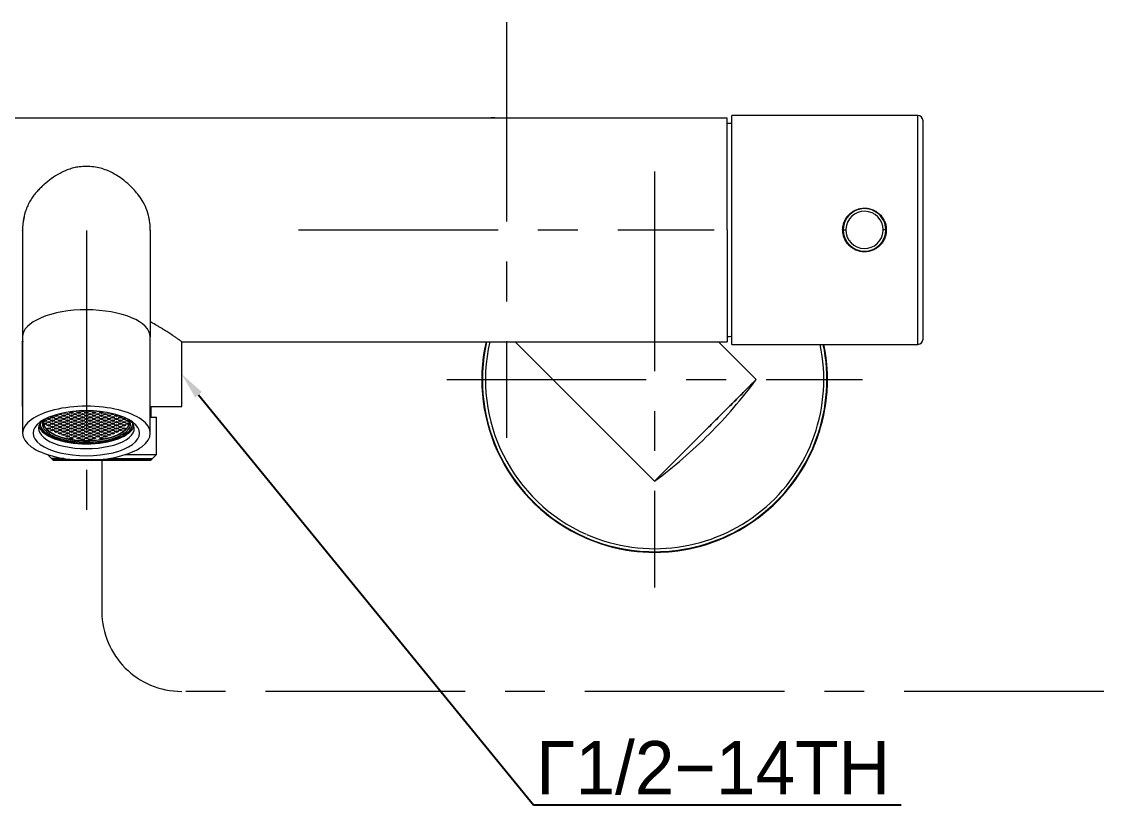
# Model space of a CAD drawing. Extents: x 5217 to 6345, y 0 to 827.
# Drawn here: x 5478.7 to 5686.1, y 109.4 to 257.7 of the extents above; entities that cross this region are included whole.
import ezdxf
from ezdxf import colors
from ezdxf.entities.mleader import LeaderData, LeaderLine
from ezdxf.math import Vec2, Vec3

# ---------------------------------------------------------------- set-up
doc = ezdxf.new("R2010")
doc.units = 0
doc.header["$LTSCALE"] = 30
doc.header["$MEASUREMENT"] = 0
doc.linetypes.add('CENTER', pattern=[2, 1.25, -0.25, 0.25, -0.25])
doc.linetypes.add('HIDDEN2', pattern=[4.7625, 3.175, -1.5875])
doc.layers.get('0').update_dxf_attribs({"linetype": 'CONTINUOUS'})
for name, color, linetype in [('1', 7, 'CONTINUOUS'), ('2', 1, 'HIDDEN2'), ('DEF_LAYER_ASSEM_MEMBER', 7, 'CONTINUOUS')]:
    doc.layers.add(name, color=color, linetype=linetype)
doc.styles.get("Standard").update_dxf_attribs({"font": 'SYMBOL'})

msp = doc.modelspace()

# ---------------------------------------------------------------- linework, layer by layer
at = {"ltscale": 0.5}
msp.add_line((5484.44, 175.41), (5502.94, 175.41), dxfattribs=at)
at = {"layer": '1', "color": 7, "linetype": 'Continuous', "lineweight": 18}
for p, q in [((5611.19, 239.61), (5370.19, 239.61)), ((5566.75, 239.61), (5566.79, 239.65)), ((5567.54, 239.61), (5567.5, 239.65)), ((5611.19, 218.61), (5611.19, 239.61)), ((5612.08, 197.11), (5612.08, 240.11)), ((5646.98, 240.11), (5612.08, 240.11)), ((5647.98, 198.11), (5647.98, 239.11)), ((5611.19, 218.61), (5611.19, 197.61)), ((5479.53, 200.35), (5479.53, 200.3)), ((5502.03, 200.3), (5502.03, 200.35)), ((5478.69, 197.61), (5478.69, 185.41)), ((5478.78, 198.53), (5478.78, 180.41)), ((5502.78, 180.41), (5502.78, 198.53)), ((5508.69, 185.41), (5508.69, 197.61)), ((5508.69, 197.61), (5611.19, 197.61)), ((5571.35, 197.61), (5597.55, 171.41)), ((5616.64, 190.5), (5609.54, 197.61)), ((5612.08, 197.11), (5646.98, 197.11)), ((5647.98, 198.11), (5647.98, 198.11)), ((5478.78, 185.41), (5478.69, 185.41)), ((5489.72, 184.58), (5489.79, 184.61)), ((5490.07, 184.44), (5490.07, 184.62)), ((5490.32, 184.63), (5490.42, 184.58)), ((5491.13, 184.58), (5491.24, 184.63)), ((5491.48, 184.44), (5491.48, 184.62)), ((5491.77, 184.61), (5491.84, 184.58)), ((5502.78, 185.41), (5508.69, 185.41)), ((5502.94, 183.41), (5502.94, 185.41)), ((5483, 182.64), (5482.72, 182.76)), ((5482.74, 182.83), (5483, 182.94)), ((5483, 182.64), (5483, 182.94)), ((5483, 182.94), (5483.35, 182.79)), ((5483.35, 182.79), (5483, 182.64)), ((5483.35, 183.09), (5483.71, 183.24)), ((5483.71, 182.94), (5483.35, 183.09)), ((5483.35, 182.49), (5483.71, 182.64)), ((5483.71, 182.94), (5483.71, 183.24)), ((5483.71, 183.24), (5484.06, 183.09)), ((5484.06, 183.09), (5483.71, 182.94)), ((5483.71, 182.34), (5483.71, 182.64)), ((5483.71, 182.64), (5484.06, 182.49)), ((5484.06, 183.39), (5484.41, 183.54)), ((5484.41, 183.24), (5484.06, 183.39)), ((5484.06, 182.79), (5484.41, 182.94)), ((5484.41, 182.64), (5484.06, 182.79)), ((5484.41, 183.24), (5484.41, 183.54)), ((5484.41, 183.54), (5484.77, 183.39)), ((5484.77, 183.39), (5484.41, 183.24)), ((5484.41, 182.64), (5484.41, 182.94)), ((5484.41, 182.94), (5484.77, 182.79)), ((5484.77, 182.79), (5484.41, 182.64)), ((5484.77, 183.69), (5485.12, 183.84)), ((5485.12, 183.54), (5484.77, 183.69)), ((5484.77, 183.09), (5485.12, 183.24)), ((5485.12, 182.94), (5484.77, 183.09)), ((5484.77, 182.49), (5485.12, 182.64)), ((5485.12, 183.54), (5485.12, 183.84)), ((5485.12, 183.84), (5485.47, 183.69)), ((5485.47, 183.69), (5485.12, 183.54)), ((5485.12, 182.94), (5485.12, 183.24)), ((5485.12, 183.24), (5485.47, 183.09)), ((5485.47, 183.09), (5485.12, 182.94)), ((5485.12, 182.34), (5485.12, 182.64)), ((5485.12, 182.64), (5485.47, 182.49)), ((5485.47, 183.99), (5485.5, 184)), ((5485.83, 183.84), (5485.47, 183.99)), ((5485.47, 183.39), (5485.83, 183.54)), ((5485.83, 183.24), (5485.47, 183.39)), ((5485.47, 182.79), (5485.83, 182.94)), ((5485.83, 182.64), (5485.47, 182.79)), ((5485.83, 183.84), (5485.83, 184.08)), ((5486.18, 183.99), (5485.83, 183.84)), ((5485.83, 183.24), (5485.83, 183.54)), ((5485.83, 183.54), (5486.18, 183.39)), ((5486.18, 183.39), (5485.83, 183.24)), ((5485.83, 182.64), (5485.83, 182.94)), ((5485.83, 182.94), (5486.18, 182.79)), ((5486.18, 182.79), (5485.83, 182.64)), ((5485.91, 184.1), (5486.18, 183.99)), ((5486.18, 183.69), (5486.53, 183.84)), ((5486.53, 183.54), (5486.18, 183.69)), ((5486.18, 183.09), (5486.53, 183.24)), ((5486.53, 182.94), (5486.18, 183.09)), ((5486.18, 182.49), (5486.53, 182.64)), ((5486.53, 184.14), (5486.38, 184.2)), ((5486.89, 184.29), (5486.53, 184.14)), ((5486.53, 184.14), (5486.53, 184.24)), ((5486.53, 183.54), (5486.53, 183.84)), ((5486.53, 183.84), (5486.89, 183.69)), ((5486.89, 183.69), (5486.53, 183.54)), ((5486.53, 182.94), (5486.53, 183.24)), ((5486.53, 183.24), (5486.89, 183.09)), ((5486.89, 183.09), (5486.53, 182.94)), ((5486.53, 182.34), (5486.53, 182.64)), ((5486.53, 182.64), (5486.89, 182.49)), ((5486.86, 184.3), (5486.89, 184.29)), ((5486.89, 183.99), (5487.24, 184.14)), ((5487.24, 183.84), (5486.89, 183.99)), ((5486.89, 183.39), (5487.24, 183.54)), ((5487.24, 183.24), (5486.89, 183.39)), ((5486.89, 182.79), (5487.24, 182.94)), ((5487.24, 182.64), (5486.89, 182.79)), ((5487.24, 183.84), (5487.24, 184.14)), ((5487.24, 184.14), (5487.6, 183.99)), ((5487.6, 183.99), (5487.24, 183.84)), ((5487.24, 183.24), (5487.24, 183.54)), ((5487.24, 183.54), (5487.6, 183.39)), ((5487.6, 183.39), (5487.24, 183.24)), ((5487.24, 182.64), (5487.24, 182.94)), ((5487.24, 182.94), (5487.6, 182.79)), ((5487.6, 182.79), (5487.24, 182.64)), ((5487.6, 184.29), (5487.95, 184.44)), ((5487.95, 184.14), (5487.6, 184.29)), ((5487.6, 183.69), (5487.95, 183.84)), ((5487.95, 183.54), (5487.6, 183.69)), ((5487.6, 183.09), (5487.95, 183.24)), ((5487.95, 182.94), (5487.6, 183.09)), ((5487.6, 182.49), (5487.95, 182.64)), ((5487.95, 184.14), (5487.95, 184.44)), ((5487.95, 184.44), (5488.3, 184.29)), ((5488.3, 184.29), (5487.95, 184.14)), ((5487.95, 183.54), (5487.95, 183.84)), ((5487.95, 183.84), (5488.3, 183.69)), ((5488.3, 183.69), (5487.95, 183.54)), ((5487.95, 182.94), (5487.95, 183.24)), ((5487.95, 183.24), (5488.3, 183.09)), ((5488.3, 183.09), (5487.95, 182.94)), ((5487.95, 182.34), (5487.95, 182.64)), ((5487.95, 182.64), (5488.3, 182.49)), ((5488.3, 183.99), (5488.66, 184.14)), ((5488.66, 183.84), (5488.3, 183.99)), ((5488.3, 183.39), (5488.66, 183.54)), ((5488.66, 183.24), (5488.3, 183.39)), ((5488.3, 182.79), (5488.66, 182.94)), ((5488.66, 182.64), (5488.3, 182.79)), ((5488.66, 184.44), (5488.46, 184.52)), ((5488.96, 184.56), (5488.66, 184.44)), ((5488.66, 184.44), (5488.66, 184.54)), ((5488.66, 183.84), (5488.66, 184.14)), ((5488.66, 184.14), (5489.01, 183.99)), ((5489.01, 183.99), (5488.66, 183.84)), ((5488.66, 183.24), (5488.66, 183.54)), ((5488.66, 183.54), (5489.01, 183.39)), ((5489.01, 183.39), (5488.66, 183.24)), ((5488.66, 182.64), (5488.66, 182.94)), ((5488.66, 182.94), (5489.01, 182.79)), ((5489.01, 182.79), (5488.66, 182.64)), ((5489.01, 184.29), (5489.36, 184.44)), ((5489.36, 184.14), (5489.01, 184.29)), ((5489.01, 183.69), (5489.36, 183.84)), ((5489.36, 183.54), (5489.01, 183.69)), ((5489.01, 183.09), (5489.36, 183.24)), ((5489.36, 182.94), (5489.01, 183.09)), ((5489.01, 182.49), (5489.36, 182.64)), ((5489.36, 184.14), (5489.36, 184.44)), ((5489.36, 184.44), (5489.72, 184.29)), ((5489.72, 184.29), (5489.36, 184.14)), ((5489.36, 183.54), (5489.36, 183.84)), ((5489.36, 183.84), (5489.72, 183.69)), ((5489.72, 183.69), (5489.36, 183.54)), ((5489.36, 182.94), (5489.36, 183.24)), ((5489.36, 183.24), (5489.72, 183.09)), ((5489.72, 183.09), (5489.36, 182.94)), ((5489.36, 182.34), (5489.36, 182.64)), ((5489.36, 182.64), (5489.72, 182.49)), ((5490.07, 184.44), (5489.72, 184.58)), ((5489.72, 183.99), (5490.07, 184.14)), ((5490.07, 183.84), (5489.72, 183.99)), ((5489.72, 183.39), (5490.07, 183.54)), ((5490.07, 183.24), (5489.72, 183.39)), ((5489.72, 182.79), (5490.07, 182.94)), ((5490.07, 182.64), (5489.72, 182.79)), ((5490.42, 184.58), (5490.07, 184.44)), ((5490.07, 183.84), (5490.07, 184.14)), ((5490.07, 184.14), (5490.42, 183.99)), ((5490.42, 183.99), (5490.07, 183.84)), ((5490.07, 183.24), (5490.07, 183.54)), ((5490.07, 183.54), (5490.42, 183.39)), ((5490.42, 183.39), (5490.07, 183.24)), ((5490.07, 182.64), (5490.07, 182.94)), ((5490.07, 182.94), (5490.42, 182.79)), ((5490.42, 182.79), (5490.07, 182.64)), ((5490.42, 184.29), (5490.78, 184.44)), ((5490.78, 184.14), (5490.42, 184.29)), ((5490.42, 183.69), (5490.78, 183.84)), ((5490.78, 183.54), (5490.42, 183.69)), ((5490.42, 183.09), (5490.78, 183.24)), ((5490.78, 182.94), (5490.42, 183.09)), ((5490.78, 182.64), (5490.42, 182.49)), ((5490.78, 184.14), (5490.78, 184.44)), ((5490.78, 184.44), (5491.13, 184.29)), ((5491.13, 184.29), (5490.78, 184.14)), ((5490.78, 183.54), (5490.78, 183.84)), ((5490.78, 183.84), (5491.13, 183.69)), ((5491.13, 183.69), (5490.78, 183.54)), ((5490.78, 182.94), (5490.78, 183.24)), ((5490.78, 183.24), (5491.13, 183.09)), ((5491.13, 183.09), (5490.78, 182.94)), ((5490.78, 182.34), (5490.78, 182.64)), ((5491.13, 182.49), (5490.78, 182.64)), ((5491.48, 184.44), (5491.13, 184.58)), ((5491.13, 183.99), (5491.48, 184.14)), ((5491.48, 183.84), (5491.13, 183.99)), ((5491.13, 183.39), (5491.48, 183.54)), ((5491.48, 183.24), (5491.13, 183.39)), ((5491.13, 182.79), (5491.48, 182.94)), ((5491.48, 182.64), (5491.13, 182.79)), ((5491.84, 184.58), (5491.48, 184.44)), ((5491.48, 183.84), (5491.48, 184.14)), ((5491.48, 184.14), (5491.84, 183.99)), ((5491.84, 183.99), (5491.48, 183.84)), ((5491.48, 183.24), (5491.48, 183.54)), ((5491.48, 183.54), (5491.84, 183.39)), ((5491.84, 183.39), (5491.48, 183.24)), ((5491.48, 182.64), (5491.48, 182.94)), ((5491.48, 182.94), (5491.84, 182.79)), ((5491.84, 182.79), (5491.48, 182.64)), ((5491.84, 184.29), (5492.19, 184.44)), ((5492.19, 184.14), (5491.84, 184.29)), ((5491.84, 183.69), (5492.19, 183.84)), ((5492.19, 183.54), (5491.84, 183.69)), ((5491.84, 183.09), (5492.19, 183.24)), ((5492.19, 182.94), (5491.84, 183.09)), ((5491.84, 182.49), (5492.19, 182.64)), ((5492.19, 184.14), (5492.19, 184.44)), ((5492.19, 184.44), (5492.54, 184.29)), ((5492.54, 184.29), (5492.19, 184.14)), ((5492.19, 183.54), (5492.19, 183.84)), ((5492.19, 183.84), (5492.54, 183.69)), ((5492.54, 183.69), (5492.19, 183.54)), ((5492.19, 182.94), (5492.19, 183.24)), ((5492.19, 183.24), (5492.54, 183.09)), ((5492.54, 183.09), (5492.19, 182.94)), ((5492.19, 182.34), (5492.19, 182.64)), ((5492.19, 182.64), (5492.54, 182.49)), ((5492.54, 183.99), (5492.9, 184.14)), ((5492.9, 183.84), (5492.54, 183.99)), ((5492.54, 183.39), (5492.9, 183.54)), ((5492.9, 183.24), (5492.54, 183.39)), ((5492.54, 182.79), (5492.9, 182.94)), ((5492.9, 182.64), (5492.54, 182.79)), ((5492.9, 184.44), (5492.59, 184.56)), ((5492.9, 184.44), (5492.9, 184.54)), ((5493.1, 184.52), (5492.9, 184.44)), ((5492.9, 183.84), (5492.9, 184.14)), ((5492.9, 184.14), (5493.25, 183.99)), ((5493.25, 183.99), (5492.9, 183.84)), ((5492.9, 183.24), (5492.9, 183.54)), ((5492.9, 183.54), (5493.25, 183.39)), ((5493.25, 183.39), (5492.9, 183.24)), ((5492.9, 182.64), (5492.9, 182.94)), ((5492.9, 182.94), (5493.25, 182.79)), ((5493.25, 182.79), (5492.9, 182.64)), ((5493.25, 184.29), (5493.61, 184.44)), ((5493.61, 184.14), (5493.25, 184.29)), ((5493.25, 183.69), (5493.61, 183.84)), ((5493.61, 183.54), (5493.25, 183.69)), ((5493.25, 183.09), (5493.61, 183.24)), ((5493.61, 182.94), (5493.25, 183.09)), ((5493.25, 182.49), (5493.61, 182.64)), ((5493.61, 184.14), (5493.61, 184.44)), ((5493.61, 184.44), (5493.96, 184.29)), ((5493.96, 184.29), (5493.61, 184.14)), ((5493.61, 183.54), (5493.61, 183.84)), ((5493.61, 183.84), (5493.96, 183.69)), ((5493.96, 183.69), (5493.61, 183.54)), ((5493.61, 182.94), (5493.61, 183.24)), ((5493.61, 183.24), (5493.96, 183.09)), ((5493.96, 183.09), (5493.61, 182.94)), ((5493.61, 182.34), (5493.61, 182.64)), ((5493.61, 182.64), (5493.96, 182.49)), ((5493.96, 183.99), (5494.31, 184.14)), ((5494.31, 183.84), (5493.96, 183.99)), ((5493.96, 183.39), (5494.31, 183.54)), ((5494.31, 183.24), (5493.96, 183.39)), ((5493.96, 182.79), (5494.31, 182.94)), ((5494.31, 182.64), (5493.96, 182.79)), ((5494.31, 183.84), (5494.31, 184.14)), ((5494.31, 184.14), (5494.67, 183.99)), ((5494.67, 183.99), (5494.31, 183.84)), ((5494.31, 183.24), (5494.31, 183.54)), ((5494.31, 183.54), (5494.67, 183.39)), ((5494.67, 183.39), (5494.31, 183.24)), ((5494.31, 182.64), (5494.31, 182.94)), ((5494.31, 182.94), (5494.67, 182.79)), ((5494.67, 182.79), (5494.31, 182.64)), ((5494.67, 184.29), (5494.69, 184.3)), ((5495.02, 184.14), (5494.67, 184.29)), ((5494.67, 183.69), (5495.02, 183.84)), ((5495.02, 183.54), (5494.67, 183.69)), ((5494.67, 183.09), (5495.02, 183.24)), ((5495.02, 182.94), (5494.67, 183.09)), ((5494.67, 182.49), (5495.02, 182.64)), ((5495.02, 184.14), (5495.02, 184.24)), ((5495.18, 184.2), (5495.02, 184.14)), ((5495.02, 183.54), (5495.02, 183.84)), ((5495.02, 183.84), (5495.37, 183.69)), ((5495.37, 183.69), (5495.02, 183.54)), ((5495.02, 182.94), (5495.02, 183.24)), ((5495.02, 183.24), (5495.37, 183.09)), ((5495.37, 183.09), (5495.02, 182.94)), ((5495.02, 182.34), (5495.02, 182.64)), ((5495.02, 182.64), (5495.37, 182.49)), ((5495.37, 183.99), (5495.64, 184.1)), ((5495.73, 183.84), (5495.37, 183.99)), ((5495.37, 183.39), (5495.73, 183.54)), ((5495.73, 183.24), (5495.37, 183.39)), ((5495.37, 182.79), (5495.73, 182.94)), ((5495.73, 182.64), (5495.37, 182.79)), ((5495.73, 183.84), (5495.73, 184.08)), ((5496.08, 183.99), (5495.73, 183.84)), ((5495.73, 183.24), (5495.73, 183.54)), ((5495.73, 183.54), (5496.08, 183.39)), ((5496.08, 183.39), (5495.73, 183.24)), ((5495.73, 182.64), (5495.73, 182.94)), ((5495.73, 182.94), (5496.08, 182.79)), ((5496.08, 182.79), (5495.73, 182.64)), ((5496.05, 184), (5496.08, 183.99)), ((5496.08, 183.69), (5496.43, 183.84)), ((5496.43, 183.54), (5496.08, 183.69)), ((5496.08, 183.09), (5496.43, 183.24)), ((5496.43, 182.94), (5496.08, 183.09)), ((5496.08, 182.49), (5496.43, 182.64)), ((5496.43, 183.54), (5496.43, 183.84)), ((5496.43, 183.84), (5496.79, 183.69)), ((5496.79, 183.69), (5496.43, 183.54)), ((5496.43, 182.94), (5496.43, 183.24)), ((5496.43, 183.24), (5496.79, 183.09)), ((5496.79, 183.09), (5496.43, 182.94)), ((5496.43, 182.34), (5496.43, 182.64)), ((5496.43, 182.64), (5496.79, 182.49)), ((5496.79, 183.39), (5497.14, 183.54)), ((5497.14, 183.24), (5496.79, 183.39)), ((5496.79, 182.79), (5497.14, 182.94)), ((5497.14, 182.64), (5496.79, 182.79)), ((5497.14, 183.24), (5497.14, 183.54)), ((5497.14, 183.54), (5497.49, 183.39)), ((5497.49, 183.39), (5497.14, 183.24)), ((5497.14, 182.64), (5497.14, 182.94)), ((5497.14, 182.94), (5497.49, 182.79)), ((5497.49, 182.79), (5497.14, 182.64)), ((5497.49, 183.09), (5497.85, 183.24)), ((5497.85, 182.94), (5497.49, 183.09)), ((5497.49, 182.49), (5497.85, 182.64)), ((5497.85, 182.94), (5497.85, 183.24)), ((5497.85, 183.24), (5498.2, 183.09)), ((5498.2, 183.09), (5497.85, 182.94)), ((5497.85, 182.34), (5497.85, 182.64)), ((5497.85, 182.64), (5498.2, 182.49)), ((5498.2, 182.79), (5498.56, 182.94)), ((5498.56, 182.64), (5498.2, 182.79)), ((5498.56, 182.94), (5498.56, 182.64)), ((5498.56, 182.94), (5498.82, 182.83)), ((5498.83, 182.76), (5498.56, 182.64)), ((5502.78, 183.41), (5503.94, 183.41)), ((5503.94, 176.41), (5503.94, 183.41)), ((5482.7, 182.22), (5483, 182.34)), ((5483, 182.04), (5482.71, 182.17)), ((5483, 182.04), (5483, 182.34)), ((5483, 182.34), (5483.35, 182.19)), ((5483.35, 182.19), (5483, 182.04)), ((5483.71, 182.34), (5483.35, 182.49)), ((5483.35, 181.9), (5483.71, 182.04)), ((5483.71, 181.75), (5483.35, 181.9)), ((5483.35, 181.3), (5483.71, 181.45)), ((5483.71, 181.15), (5483.35, 181.3)), ((5484.06, 182.49), (5483.71, 182.34)), ((5483.71, 181.75), (5483.71, 182.04)), ((5483.71, 182.04), (5484.06, 181.9)), ((5484.06, 181.9), (5483.71, 181.75)), ((5483.71, 181.15), (5483.71, 181.45)), ((5483.71, 181.45), (5484.06, 181.3)), ((5484.06, 181.3), (5483.71, 181.15)), ((5484.06, 182.19), (5484.41, 182.34)), ((5484.41, 182.04), (5484.06, 182.19)), ((5484.06, 181.6), (5484.41, 181.75)), ((5484.41, 181.45), (5484.06, 181.6)), ((5484.06, 181), (5484.41, 181.15)), ((5484.41, 180.85), (5484.06, 181)), ((5484.41, 182.04), (5484.41, 182.34)), ((5484.41, 182.34), (5484.77, 182.19)), ((5484.77, 182.19), (5484.41, 182.04)), ((5484.41, 181.45), (5484.41, 181.75)), ((5484.41, 181.75), (5484.77, 181.6)), ((5484.77, 181.6), (5484.41, 181.45)), ((5484.41, 180.85), (5484.41, 181.15)), ((5484.41, 181.15), (5484.77, 181)), ((5484.77, 181), (5484.41, 180.85)), ((5485.12, 182.34), (5484.77, 182.49)), ((5484.77, 181.9), (5485.12, 182.04)), ((5485.12, 181.75), (5484.77, 181.9)), ((5484.77, 181.3), (5485.12, 181.45)), ((5485.12, 181.15), (5484.77, 181.3)), ((5484.77, 180.7), (5485.12, 180.85)), ((5485.12, 180.55), (5484.77, 180.7)), ((5485.47, 182.49), (5485.12, 182.34)), ((5485.12, 181.75), (5485.12, 182.04)), ((5485.12, 182.04), (5485.47, 181.9)), ((5485.47, 181.9), (5485.12, 181.75)), ((5485.12, 181.15), (5485.12, 181.45)), ((5485.12, 181.45), (5485.47, 181.3)), ((5485.47, 181.3), (5485.12, 181.15)), ((5485.12, 180.55), (5485.12, 180.85)), ((5485.12, 180.85), (5485.47, 180.7)), ((5485.47, 180.7), (5485.12, 180.55)), ((5485.47, 182.19), (5485.83, 182.34)), ((5485.83, 182.04), (5485.47, 182.19)), ((5485.47, 181.6), (5485.83, 181.75)), ((5485.83, 181.45), (5485.47, 181.6)), ((5485.47, 181), (5485.83, 181.15)), ((5485.83, 180.85), (5485.47, 181)), ((5485.47, 180.4), (5485.83, 180.55)), ((5485.83, 182.04), (5485.83, 182.34)), ((5485.83, 182.34), (5486.18, 182.19)), ((5486.18, 182.19), (5485.83, 182.04)), ((5485.83, 181.45), (5485.83, 181.75)), ((5485.83, 181.75), (5486.18, 181.6)), ((5486.18, 181.6), (5485.83, 181.45)), ((5485.83, 180.85), (5485.83, 181.15)), ((5485.83, 181.15), (5486.18, 181)), ((5486.18, 181), (5485.83, 180.85)), ((5485.83, 180.25), (5485.83, 180.55)), ((5485.83, 180.55), (5486.18, 180.4)), ((5486.53, 182.34), (5486.18, 182.49)), ((5486.18, 181.9), (5486.53, 182.04)), ((5486.53, 181.75), (5486.18, 181.9)), ((5486.18, 181.3), (5486.53, 181.45)), ((5486.53, 181.15), (5486.18, 181.3)), ((5486.18, 180.7), (5486.53, 180.85)), ((5486.53, 180.55), (5486.18, 180.7)), ((5486.89, 182.49), (5486.53, 182.34)), ((5486.53, 181.75), (5486.53, 182.04)), ((5486.53, 182.04), (5486.89, 181.9)), ((5486.89, 181.9), (5486.53, 181.75)), ((5486.53, 181.15), (5486.53, 181.45)), ((5486.53, 181.45), (5486.89, 181.3)), ((5486.89, 181.3), (5486.53, 181.15)), ((5486.53, 180.55), (5486.53, 180.85)), ((5486.53, 180.85), (5486.89, 180.7)), ((5486.89, 180.7), (5486.53, 180.55)), ((5486.89, 182.19), (5487.24, 182.34)), ((5487.24, 182.04), (5486.89, 182.19)), ((5486.89, 181.6), (5487.24, 181.75)), ((5487.24, 181.45), (5486.89, 181.6)), ((5486.89, 181), (5487.24, 181.15)), ((5487.24, 180.85), (5486.89, 181)), ((5486.89, 180.4), (5487.24, 180.55)), ((5487.24, 182.04), (5487.24, 182.34)), ((5487.24, 182.34), (5487.6, 182.19)), ((5487.6, 182.19), (5487.24, 182.04)), ((5487.24, 181.45), (5487.24, 181.75)), ((5487.24, 181.75), (5487.6, 181.6)), ((5487.6, 181.6), (5487.24, 181.45)), ((5487.24, 180.85), (5487.24, 181.15)), ((5487.24, 181.15), (5487.6, 181)), ((5487.6, 181), (5487.24, 180.85)), ((5487.24, 180.25), (5487.24, 180.55)), ((5487.24, 180.55), (5487.6, 180.4)), ((5487.95, 182.34), (5487.6, 182.49)), ((5487.6, 181.9), (5487.95, 182.04)), ((5487.95, 181.75), (5487.6, 181.9)), ((5487.6, 181.3), (5487.95, 181.45)), ((5487.95, 181.15), (5487.6, 181.3)), ((5487.6, 180.7), (5487.95, 180.85)), ((5487.95, 180.55), (5487.6, 180.7)), ((5488.3, 182.49), (5487.95, 182.34)), ((5487.95, 181.75), (5487.95, 182.04)), ((5487.95, 182.04), (5488.3, 181.9)), ((5488.3, 181.9), (5487.95, 181.75)), ((5487.95, 181.15), (5487.95, 181.45)), ((5487.95, 181.45), (5488.3, 181.3)), ((5488.3, 181.3), (5487.95, 181.15)), ((5487.95, 180.55), (5487.95, 180.85)), ((5487.95, 180.85), (5488.3, 180.7)), ((5488.3, 180.7), (5487.95, 180.55)), ((5488.3, 182.19), (5488.66, 182.34)), ((5488.66, 182.04), (5488.3, 182.19)), ((5488.3, 181.6), (5488.66, 181.75)), ((5488.66, 181.45), (5488.3, 181.6)), ((5488.3, 181), (5488.66, 181.15)), ((5488.66, 180.85), (5488.3, 181)), ((5488.3, 180.4), (5488.66, 180.55)), ((5488.66, 182.04), (5488.66, 182.34)), ((5488.66, 182.34), (5489.01, 182.19)), ((5489.01, 182.19), (5488.66, 182.04)), ((5488.66, 181.45), (5488.66, 181.75)), ((5488.66, 181.75), (5489.01, 181.6)), ((5489.01, 181.6), (5488.66, 181.45)), ((5488.66, 180.85), (5488.66, 181.15)), ((5488.66, 181.15), (5489.01, 181)), ((5489.01, 181), (5488.66, 180.85)), ((5488.66, 180.25), (5488.66, 180.55)), ((5488.66, 180.55), (5489.01, 180.4)), ((5489.36, 182.34), (5489.01, 182.49)), ((5489.01, 181.9), (5489.36, 182.04)), ((5489.36, 181.75), (5489.01, 181.9)), ((5489.01, 181.3), (5489.36, 181.45)), ((5489.36, 181.15), (5489.01, 181.3)), ((5489.01, 180.7), (5489.36, 180.85)), ((5489.36, 180.55), (5489.01, 180.7)), ((5489.72, 182.49), (5489.36, 182.34)), ((5489.36, 181.75), (5489.36, 182.04)), ((5489.36, 182.04), (5489.72, 181.9)), ((5489.72, 181.9), (5489.36, 181.75)), ((5489.36, 181.15), (5489.36, 181.45)), ((5489.36, 181.45), (5489.72, 181.3)), ((5489.72, 181.3), (5489.36, 181.15)), ((5489.36, 180.55), (5489.36, 180.85)), ((5489.36, 180.85), (5489.72, 180.7)), ((5489.72, 180.7), (5489.36, 180.55)), ((5489.72, 182.19), (5490.07, 182.34)), ((5490.07, 182.04), (5489.72, 182.19)), ((5489.72, 181.6), (5490.07, 181.75)), ((5490.07, 181.45), (5489.72, 181.6)), ((5489.72, 181), (5490.07, 181.15)), ((5490.07, 180.85), (5489.72, 181)), ((5489.72, 180.4), (5490.07, 180.55)), ((5490.07, 182.04), (5490.07, 182.34)), ((5490.07, 182.34), (5490.42, 182.19)), ((5490.42, 182.19), (5490.07, 182.04)), ((5490.07, 181.45), (5490.07, 181.75)), ((5490.07, 181.75), (5490.42, 181.6)), ((5490.42, 181.6), (5490.07, 181.45)), ((5490.07, 180.85), (5490.07, 181.15)), ((5490.07, 181.15), (5490.42, 181)), ((5490.42, 181), (5490.07, 180.85)), ((5490.07, 180.25), (5490.07, 180.55)), ((5490.07, 180.55), (5490.42, 180.4)), ((5490.42, 182.49), (5490.78, 182.34)), ((5490.42, 181.9), (5490.78, 182.04)), ((5490.78, 181.75), (5490.42, 181.9)), ((5490.42, 181.3), (5490.78, 181.45)), ((5490.78, 181.15), (5490.42, 181.3)), ((5490.42, 180.7), (5490.78, 180.85)), ((5490.78, 180.55), (5490.42, 180.7)), ((5490.78, 182.34), (5491.13, 182.49)), ((5490.78, 181.75), (5490.78, 182.04)), ((5490.78, 182.04), (5491.13, 181.9)), ((5491.13, 181.9), (5490.78, 181.75)), ((5490.78, 181.15), (5490.78, 181.45)), ((5490.78, 181.45), (5491.13, 181.3)), ((5491.13, 181.3), (5490.78, 181.15)), ((5490.78, 180.55), (5490.78, 180.85)), ((5490.78, 180.85), (5491.13, 180.7)), ((5491.13, 180.7), (5490.78, 180.55)), ((5491.13, 182.19), (5491.48, 182.34)), ((5491.48, 182.04), (5491.13, 182.19)), ((5491.13, 181.6), (5491.48, 181.75)), ((5491.48, 181.45), (5491.13, 181.6)), ((5491.13, 181), (5491.48, 181.15)), ((5491.48, 180.85), (5491.13, 181)), ((5491.13, 180.4), (5491.48, 180.55)), ((5491.48, 182.04), (5491.48, 182.34)), ((5491.48, 182.34), (5491.84, 182.19)), ((5491.84, 182.19), (5491.48, 182.04)), ((5491.48, 181.45), (5491.48, 181.75)), ((5491.48, 181.75), (5491.84, 181.6)), ((5491.84, 181.6), (5491.48, 181.45)), ((5491.48, 180.85), (5491.48, 181.15)), ((5491.48, 181.15), (5491.84, 181)), ((5491.84, 181), (5491.48, 180.85)), ((5491.48, 180.25), (5491.48, 180.55)), ((5491.48, 180.55), (5491.84, 180.4)), ((5492.19, 182.34), (5491.84, 182.49)), ((5491.84, 181.9), (5492.19, 182.04)), ((5492.19, 181.75), (5491.84, 181.9)), ((5491.84, 181.3), (5492.19, 181.45)), ((5492.19, 181.15), (5491.84, 181.3)), ((5491.84, 180.7), (5492.19, 180.85)), ((5492.19, 180.55), (5491.84, 180.7)), ((5492.54, 182.49), (5492.19, 182.34)), ((5492.19, 181.75), (5492.19, 182.04)), ((5492.19, 182.04), (5492.54, 181.9)), ((5492.54, 181.9), (5492.19, 181.75)), ((5492.19, 181.15), (5492.19, 181.45)), ((5492.19, 181.45), (5492.54, 181.3)), ((5492.54, 181.3), (5492.19, 181.15)), ((5492.19, 180.55), (5492.19, 180.85)), ((5492.19, 180.85), (5492.54, 180.7)), ((5492.54, 180.7), (5492.19, 180.55)), ((5492.54, 182.19), (5492.9, 182.34)), ((5492.9, 182.04), (5492.54, 182.19)), ((5492.54, 181.6), (5492.9, 181.75)), ((5492.9, 181.45), (5492.54, 181.6)), ((5492.54, 181), (5492.9, 181.15)), ((5492.9, 180.85), (5492.54, 181)), ((5492.54, 180.4), (5492.9, 180.55)), ((5492.9, 182.04), (5492.9, 182.34)), ((5492.9, 182.34), (5493.25, 182.19)), ((5493.25, 182.19), (5492.9, 182.04)), ((5492.9, 181.45), (5492.9, 181.75)), ((5492.9, 181.75), (5493.25, 181.6)), ((5493.25, 181.6), (5492.9, 181.45)), ((5492.9, 180.85), (5492.9, 181.15)), ((5492.9, 181.15), (5493.25, 181)), ((5493.25, 181), (5492.9, 180.85)), ((5492.9, 180.25), (5492.9, 180.55)), ((5492.9, 180.55), (5493.25, 180.4)), ((5493.61, 182.34), (5493.25, 182.49)), ((5493.25, 181.9), (5493.61, 182.04)), ((5493.61, 181.75), (5493.25, 181.9)), ((5493.25, 181.3), (5493.61, 181.45)), ((5493.61, 181.15), (5493.25, 181.3)), ((5493.25, 180.7), (5493.61, 180.85)), ((5493.61, 180.55), (5493.25, 180.7)), ((5493.96, 182.49), (5493.61, 182.34)), ((5493.61, 181.75), (5493.61, 182.04)), ((5493.61, 182.04), (5493.96, 181.9)), ((5493.96, 181.9), (5493.61, 181.75)), ((5493.61, 181.15), (5493.61, 181.45)), ((5493.61, 181.45), (5493.96, 181.3)), ((5493.96, 181.3), (5493.61, 181.15)), ((5493.61, 180.55), (5493.61, 180.85)), ((5493.61, 180.85), (5493.96, 180.7)), ((5493.96, 180.7), (5493.61, 180.55)), ((5493.96, 182.19), (5494.31, 182.34)), ((5494.31, 182.04), (5493.96, 182.19)), ((5493.96, 181.6), (5494.31, 181.75)), ((5494.31, 181.45), (5493.96, 181.6)), ((5493.96, 181), (5494.31, 181.15)), ((5494.31, 180.85), (5493.96, 181)), ((5493.96, 180.4), (5494.31, 180.55)), ((5494.31, 182.04), (5494.31, 182.34)), ((5494.31, 182.34), (5494.67, 182.19)), ((5494.67, 182.19), (5494.31, 182.04)), ((5494.31, 181.45), (5494.31, 181.75)), ((5494.31, 181.75), (5494.67, 181.6)), ((5494.67, 181.6), (5494.31, 181.45)), ((5494.31, 180.85), (5494.31, 181.15)), ((5494.31, 181.15), (5494.67, 181)), ((5494.67, 181), (5494.31, 180.85)), ((5494.31, 180.25), (5494.31, 180.55)), ((5494.31, 180.55), (5494.67, 180.4)), ((5495.02, 182.34), (5494.67, 182.49)), ((5494.67, 181.9), (5495.02, 182.04)), ((5495.02, 181.75), (5494.67, 181.9)), ((5494.67, 181.3), (5495.02, 181.45)), ((5495.02, 181.15), (5494.67, 181.3)), ((5494.67, 180.7), (5495.02, 180.85)), ((5495.02, 180.55), (5494.67, 180.7)), ((5495.37, 182.49), (5495.02, 182.34)), ((5495.02, 181.75), (5495.02, 182.04)), ((5495.02, 182.04), (5495.37, 181.9)), ((5495.37, 181.9), (5495.02, 181.75)), ((5495.02, 181.15), (5495.02, 181.45)), ((5495.02, 181.45), (5495.37, 181.3)), ((5495.37, 181.3), (5495.02, 181.15)), ((5495.02, 180.55), (5495.02, 180.85)), ((5495.02, 180.85), (5495.37, 180.7)), ((5495.37, 180.7), (5495.02, 180.55)), ((5495.37, 182.19), (5495.73, 182.34)), ((5495.73, 182.04), (5495.37, 182.19)), ((5495.37, 181.6), (5495.73, 181.75)), ((5495.73, 181.45), (5495.37, 181.6)), ((5495.37, 181), (5495.73, 181.15)), ((5495.73, 180.85), (5495.37, 181)), ((5495.37, 180.4), (5495.73, 180.55)), ((5495.73, 182.04), (5495.73, 182.34)), ((5495.73, 182.34), (5496.08, 182.19)), ((5496.08, 182.19), (5495.73, 182.04)), ((5495.73, 181.45), (5495.73, 181.75)), ((5495.73, 181.75), (5496.08, 181.6)), ((5496.08, 181.6), (5495.73, 181.45)), ((5495.73, 180.85), (5495.73, 181.15)), ((5495.73, 181.15), (5496.08, 181)), ((5496.08, 181), (5495.73, 180.85)), ((5495.73, 180.25), (5495.73, 180.55)), ((5495.73, 180.55), (5496.08, 180.4)), ((5496.43, 182.34), (5496.08, 182.49)), ((5496.08, 181.9), (5496.43, 182.04)), ((5496.43, 181.75), (5496.08, 181.9)), ((5496.08, 181.3), (5496.43, 181.45)), ((5496.43, 181.15), (5496.08, 181.3)), ((5496.08, 180.7), (5496.43, 180.85)), ((5496.43, 180.55), (5496.08, 180.7)), ((5496.79, 182.49), (5496.43, 182.34)), ((5496.43, 181.75), (5496.43, 182.04)), ((5496.43, 182.04), (5496.79, 181.9)), ((5496.79, 181.9), (5496.43, 181.75)), ((5496.43, 181.15), (5496.43, 181.45)), ((5496.43, 181.45), (5496.79, 181.3)), ((5496.79, 181.3), (5496.43, 181.15)), ((5496.43, 180.55), (5496.43, 180.85)), ((5496.43, 180.85), (5496.79, 180.7)), ((5496.79, 180.7), (5496.43, 180.55)), ((5496.79, 182.19), (5497.14, 182.34)), ((5497.14, 182.04), (5496.79, 182.19)), ((5496.79, 181.6), (5497.14, 181.75)), ((5497.14, 181.45), (5496.79, 181.6)), ((5496.79, 181), (5497.14, 181.15)), ((5497.14, 180.85), (5496.79, 181)), ((5497.14, 182.04), (5497.14, 182.34)), ((5497.14, 182.34), (5497.49, 182.19)), ((5497.49, 182.19), (5497.14, 182.04)), ((5497.14, 181.45), (5497.14, 181.75)), ((5497.14, 181.75), (5497.49, 181.6)), ((5497.49, 181.6), (5497.14, 181.45)), ((5497.14, 180.85), (5497.14, 181.15)), ((5497.14, 181.15), (5497.49, 181)), ((5497.49, 181), (5497.14, 180.85)), ((5497.85, 182.34), (5497.49, 182.49)), ((5497.49, 181.9), (5497.85, 182.04)), ((5497.85, 181.75), (5497.49, 181.9)), ((5497.49, 181.3), (5497.85, 181.45)), ((5497.85, 181.15), (5497.49, 181.3)), ((5498.2, 182.49), (5497.85, 182.34)), ((5497.85, 181.75), (5497.85, 182.04)), ((5497.85, 182.04), (5498.2, 181.9)), ((5498.2, 181.9), (5497.85, 181.75)), ((5497.85, 181.15), (5497.85, 181.45)), ((5497.85, 181.45), (5498.2, 181.3)), ((5498.2, 181.3), (5497.85, 181.15)), ((5498.2, 182.19), (5498.56, 182.34)), ((5498.56, 182.04), (5498.2, 182.19)), ((5498.56, 182.34), (5498.56, 182.04)), ((5498.56, 182.34), (5498.85, 182.22)), ((5498.84, 182.17), (5498.56, 182.04)), ((5597.55, 171.41), (5607.09, 180.96)), ((5485.83, 180.25), (5485.47, 180.4)), ((5486.18, 180.4), (5485.83, 180.25)), ((5486.18, 180.1), (5486.53, 180.25)), ((5486.53, 179.95), (5486.18, 180.1)), ((5486.53, 179.95), (5486.53, 180.25)), ((5486.53, 180.25), (5486.89, 180.1)), ((5486.89, 180.1), (5486.53, 179.95)), ((5487.24, 180.25), (5486.89, 180.4)), ((5486.89, 179.8), (5487.24, 179.95)), ((5487.24, 179.65), (5486.89, 179.8)), ((5487.6, 180.4), (5487.24, 180.25)), ((5487.24, 179.65), (5487.24, 179.95)), ((5487.24, 179.95), (5487.6, 179.8)), ((5487.6, 179.8), (5487.24, 179.65)), ((5487.6, 180.1), (5487.95, 180.25)), ((5487.95, 179.95), (5487.6, 180.1)), ((5487.6, 179.5), (5487.95, 179.65)), ((5487.95, 179.35), (5487.6, 179.5)), ((5487.95, 179.95), (5487.95, 180.25)), ((5487.95, 180.25), (5488.3, 180.1)), ((5488.3, 180.1), (5487.95, 179.95)), ((5487.95, 179.35), (5487.95, 179.65)), ((5487.95, 179.65), (5488.3, 179.5)), ((5488.3, 179.5), (5487.95, 179.35)), ((5488.66, 180.25), (5488.3, 180.4)), ((5488.3, 179.8), (5488.66, 179.95)), ((5488.66, 179.65), (5488.3, 179.8)), ((5489.01, 180.4), (5488.66, 180.25)), ((5488.66, 179.65), (5488.66, 179.95)), ((5488.66, 179.95), (5489.01, 179.8)), ((5489.01, 179.8), (5488.66, 179.65)), ((5489.01, 180.1), (5489.36, 180.25)), ((5489.36, 179.95), (5489.01, 180.1)), ((5489.01, 179.5), (5489.36, 179.65)), ((5489.36, 179.35), (5489.01, 179.5)), ((5489.36, 179.95), (5489.36, 180.25)), ((5489.36, 180.25), (5489.72, 180.1)), ((5489.72, 180.1), (5489.36, 179.95)), ((5489.36, 179.35), (5489.36, 179.65)), ((5489.36, 179.65), (5489.72, 179.5)), ((5489.72, 179.5), (5489.36, 179.35)), ((5490.07, 180.25), (5489.72, 180.4)), ((5489.72, 179.8), (5490.07, 179.95)), ((5490.07, 179.65), (5489.72, 179.8)), ((5489.72, 179.21), (5490.07, 179.35)), ((5490, 179.08), (5489.72, 179.21)), ((5490.42, 180.4), (5490.07, 180.25)), ((5490.07, 179.65), (5490.07, 179.95)), ((5490.07, 179.95), (5490.42, 179.8)), ((5490.42, 179.8), (5490.07, 179.65)), ((5490.07, 179.08), (5490.07, 179.35)), ((5490.07, 179.35), (5490.42, 179.21)), ((5490.42, 179.21), (5490.13, 179.08)), ((5490.42, 180.1), (5490.78, 180.25)), ((5490.78, 179.95), (5490.42, 180.1)), ((5490.42, 179.5), (5490.78, 179.65)), ((5490.78, 179.35), (5490.42, 179.5)), ((5490.78, 179.95), (5490.78, 180.25)), ((5490.78, 180.25), (5491.13, 180.1)), ((5491.13, 180.1), (5490.78, 179.95)), ((5490.78, 179.35), (5490.78, 179.65)), ((5490.78, 179.65), (5491.13, 179.5)), ((5491.13, 179.5), (5490.78, 179.35)), ((5491.48, 180.25), (5491.13, 180.4)), ((5491.13, 179.8), (5491.48, 179.95)), ((5491.48, 179.65), (5491.13, 179.8)), ((5491.13, 179.21), (5491.48, 179.35)), ((5491.43, 179.08), (5491.13, 179.21)), ((5491.84, 180.4), (5491.48, 180.25)), ((5491.48, 179.65), (5491.48, 179.95)), ((5491.48, 179.95), (5491.84, 179.8)), ((5491.84, 179.8), (5491.48, 179.65)), ((5491.48, 179.08), (5491.48, 179.35)), ((5491.48, 179.35), (5491.84, 179.21)), ((5491.84, 179.21), (5491.55, 179.08)), ((5491.84, 180.1), (5492.19, 180.25)), ((5492.19, 179.95), (5491.84, 180.1)), ((5491.84, 179.5), (5492.19, 179.65)), ((5492.19, 179.35), (5491.84, 179.5)), ((5492.19, 179.95), (5492.19, 180.25)), ((5492.19, 180.25), (5492.54, 180.1)), ((5492.54, 180.1), (5492.19, 179.95)), ((5492.19, 179.35), (5492.19, 179.65)), ((5492.19, 179.65), (5492.54, 179.5)), ((5492.54, 179.5), (5492.19, 179.35)), ((5492.9, 180.25), (5492.54, 180.4)), ((5492.54, 179.8), (5492.9, 179.95)), ((5492.9, 179.65), (5492.54, 179.8)), ((5493.25, 180.4), (5492.9, 180.25)), ((5492.9, 179.65), (5492.9, 179.95)), ((5492.9, 179.95), (5493.25, 179.8)), ((5493.25, 179.8), (5492.9, 179.65)), ((5493.25, 180.1), (5493.61, 180.25)), ((5493.61, 179.95), (5493.25, 180.1)), ((5493.25, 179.5), (5493.61, 179.65)), ((5493.61, 179.35), (5493.25, 179.5)), ((5493.61, 179.95), (5493.61, 180.25)), ((5493.61, 180.25), (5493.96, 180.1)), ((5493.96, 180.1), (5493.61, 179.95)), ((5493.61, 179.35), (5493.61, 179.65)), ((5493.61, 179.65), (5493.96, 179.5)), ((5493.96, 179.5), (5493.61, 179.35)), ((5494.31, 180.25), (5493.96, 180.4)), ((5493.96, 179.8), (5494.31, 179.95)), ((5494.31, 179.65), (5493.96, 179.8)), ((5494.67, 180.4), (5494.31, 180.25)), ((5494.31, 179.65), (5494.31, 179.95)), ((5494.31, 179.95), (5494.67, 179.8)), ((5494.67, 179.8), (5494.31, 179.65)), ((5494.67, 180.1), (5495.02, 180.25)), ((5495.02, 179.95), (5494.67, 180.1)), ((5495.02, 179.95), (5495.02, 180.25)), ((5495.02, 180.25), (5495.37, 180.1)), ((5495.37, 180.1), (5495.02, 179.95)), ((5495.73, 180.25), (5495.37, 180.4)), ((5496.08, 180.4), (5495.73, 180.25)), ((5498.15, 176.41), (5503.94, 176.41)), ((5486.58, 175.66), (5484.19, 175.66)), ((5486.58, 175.66), (5484.19, 175.66)), ((5488.78, 175.41), (5484.44, 175.41)), ((5493.69, 175.41), (5492.77, 175.41)), ((5493.69, 175.41), (5502.94, 175.41)), ((5494.98, 175.66), (5503.19, 175.66)), ((5494.98, 175.66), (5503.19, 175.66))]:
    msp.add_line(p, q, dxfattribs=at)
at = {"layer": '1', "color": 7, "linetype": 'Continuous', "lineweight": 13}
for p, q in [((5646.98, 197.11), (5646.98, 240.11)), ((5632.98, 218.61), (5633.48, 218.61)), ((5640.98, 218.61), (5640.48, 218.61)), ((5646.98, 197.11), (5646.98, 197.11)), ((5490.78, 179.07), (5490.78, 178.98)), ((5490.78, 178.98), (5490.78, 178.71)), ((5490.78, 178.54), (5490.78, 178.5)), ((5490.78, 178.5), (5490.78, 178.42)), ((5493.69, 175.41), (5493.69, 175.49))]:
    msp.add_line(p, q, dxfattribs=at)
at = {"layer": '1', "color": 7, "linetype": 'Continuous', "lineweight": 18}
for centre, radius, start, end in [((5611.19, 218.61), 20, 87.4449, 90), ((5646.98, 239.11), 1, 0, 90), ((5636.98, 218.61), 4, 111.6, 180), ((5636.98, 218.61), 4, 0, 111.6), ((5636.98, 218.61), 4, 180, 0), ((5597.55, 190.5), 32.47, 167.3653, 246.1631), ((5611.19, 218.61), 20, 270, 272.5551), ((5597.55, 190.5), 32.47, 336.1631, 11.7328), ((5646.98, 198.11), 1, 270, 0), ((5543.01, 245.04), 91.63, 315, 323.4731), ((5543.01, 245.04), 91.63, 306.5276, 315), ((5597.55, 190.5), 32.47, 246.1631, 336.1631)]:
    msp.add_arc(centre, radius, start, end, dxfattribs=at)
at = {"layer": '1', "color": 7, "linetype": 'Continuous', "lineweight": 13}
for centre, radius, start, end in [((5636.98, 218.61), 3.5, 0, 177.3106), ((5636.98, 218.61), 3.5, 177.3106, 180), ((5636.98, 218.61), 3.5, 180, 357.3106), ((5636.98, 218.61), 3.5, 357.3106, 0), ((5597.55, 190.5), 32.47, 167.3632, 246.1631), ((5597.55, 190.5), 32.37, 167.3236, 246.1631), ((5597.55, 190.5), 31.79, 167.0877, 246.1631), ((5597.55, 190.5), 32.47, 246.4149, 11.7303), ((5597.55, 190.5), 32.37, 246.4272, 11.7677), ((5597.55, 190.5), 31.79, 246.4272, 11.9868)]:
    msp.add_arc(centre, radius, start, end, dxfattribs=at)
at = {"layer": '1', "color": 7, "linetype": 'Continuous', "lineweight": 18}
for centre, major_axis, start_param, end_param in [((5490.78, 198.53), (12, 0), 1.570796, 3.141593), ((5490.78, 198.53), (-12, 0), 3.141593, 4.712389), ((5490.78, 180.41), (12, 0), 1.570796, 4.712389), ((5490.78, 180.41), (-10, 0), 4.712389, 7.853982), ((5490.78, 180.41), (12, 0), 4.712389, 7.853982), ((5490.78, 180.41), (-10, 0), 1.570796, 4.712389), ((5490.78, 181.31), (-9, 0), 5.900893, 7.853982), ((5490.78, 182.4), (8.1, 0), 2.982648, 4.413839), ((5490.78, 182.22), (-8.3, 0), 6.104114, 6.183931), ((5490.78, 181.31), (9, 0), 4.712389, 6.665478), ((5490.78, 182.4), (8.1, 0), 5.027285, 6.44213), ((5490.78, 182.22), (-8.3, 0), 3.250861, 3.320664), ((5490.78, 182.22), (9, 0), 3.260973, 4.712389), ((5490.78, 182.49), (8.1, 0), 3.154827, 3.222029), ((5490.78, 182.49), (-8.1, 0), 0.080436, 0.095694), ((5490.78, 182.49), (8.1, 0), 3.237287, 4.616695), ((5490.78, 182.22), (-8.3, 0), 0.302771, 1.570796), ((5490.78, 182.22), (9, 0), 4.712389, 6.163805), ((5490.78, 182.22), (-8.3, 0), 1.570796, 2.852566), ((5490.78, 182.49), (8.1, 0), 4.808083, 6.187491), ((5490.78, 182.49), (-8.1, 0), 3.045898, 3.061157), ((5490.78, 182.49), (8.1, 0), 6.202749, 6.269951), ((5490.78, 182.49), (-8.1, 0), 1.475102, 1.49036), ((5490.78, 182.49), (8.1, 0), 4.631953, 4.712389), ((5490.78, 182.49), (8.1, 0), 4.712389, 4.792825), ((5490.78, 182.49), (-8.1, 0), 1.651232, 1.666491)]:
    msp.add_ellipse(centre, major_axis=major_axis, ratio=0.422618, start_param=start_param, end_param=end_param, dxfattribs=at)
at = {"layer": '1', "color": 7, "linetype": 'Continuous', "lineweight": 13}
for centre, major_axis, start_param, end_param in [((5490.78, 182.22), (-8.3, 0), 6.183931, 6.585956), ((5490.78, 182.22), (-8.3, 0), 2.852566, 3.250861), ((5490.78, 182.22), (8.7, 0), 3.122547, 4.712389), ((5490.78, 182.22), (8.7, 0), 4.712389, 6.302231), ((5490.78, 182.4), (8.1, 0), 4.413839, 4.712389), ((5490.78, 182.4), (8.1, 0), 4.712389, 5.027285)]:
    msp.add_ellipse(centre, major_axis=major_axis, ratio=0.422618, start_param=start_param, end_param=end_param, dxfattribs=at)
at = {"layer": '1', "color": 7, "linetype": 'Continuous', "lineweight": 18}
for points in [[(5567.5, 239.65), (5566.79, 239.65)], [(5483.44, 176.41), (5484.44, 175.41)], [(5502.94, 175.41), (5503.94, 176.41)]]:
    msp.add_open_spline(points, degree=1, dxfattribs=at)
for points, knots in [([(5632.88, 218.61), (5632.88, 218.74), (5632.89, 218.88), (5632.92, 219.14), (5632.96, 219.41), (5633.02, 219.67), (5633.07, 219.83), (5633.08, 219.86), (5633.1, 219.93), (5633.11, 219.96), (5633.15, 220.05), (5633.17, 220.12), (5633.25, 220.3), (5633.36, 220.54), (5633.5, 220.77), (5633.61, 220.94), (5633.67, 221.02), (5633.73, 221.1), (5633.77, 221.16), (5633.79, 221.18), (5633.9, 221.31), (5634.08, 221.51), (5634.38, 221.78), (5634.59, 221.94), (5634.73, 222.03), (5634.76, 222.05), (5634.82, 222.09), (5634.9, 222.14), (5634.99, 222.19), (5635.17, 222.29), (5635.41, 222.4), (5635.66, 222.49), (5635.85, 222.55), (5635.92, 222.57), (5636.02, 222.59), (5636.05, 222.6), (5636.12, 222.61), (5636.15, 222.62), (5636.31, 222.65), (5636.58, 222.69), (5636.85, 222.71), (5637.11, 222.71), (5637.25, 222.7), (5637.42, 222.68), (5637.45, 222.68), (5637.52, 222.67), (5637.62, 222.66), (5637.72, 222.64), (5637.92, 222.6), (5638.18, 222.54), (5638.43, 222.45), (5638.58, 222.38), (5638.61, 222.37), (5638.68, 222.34), (5638.71, 222.33), (5638.8, 222.28), (5638.86, 222.25), (5639.04, 222.16), (5639.26, 222.02), (5639.48, 221.86), (5639.63, 221.74), (5639.71, 221.67), (5639.78, 221.6), (5639.83, 221.56), (5639.86, 221.53), (5639.98, 221.41), (5640.07, 221.31), (5640.24, 221.11), (5640.4, 220.89), (5640.53, 220.66), (5640.61, 220.52), (5640.63, 220.49), (5640.66, 220.43), (5640.67, 220.4), (5640.72, 220.3), (5640.74, 220.24), (5640.82, 220.06), (5640.91, 219.8), (5640.98, 219.55), (5641.02, 219.35), (5641.03, 219.28), (5641.05, 219.15), (5641.06, 219.08), (5641.08, 218.88), (5641.08, 218.74), (5641.08, 218.61)], [0, 0, 0, 0, 0.03125, 0.03125, 0.0625, 0.09375, 0.09375, 0.101563, 0.101563, 0.109375, 0.109375, 0.125, 0.125, 0.15625, 0.1875, 0.1875, 0.203125, 0.210938, 0.210938, 0.21875, 0.21875, 0.25, 0.28125, 0.3125, 0.3125, 0.320313, 0.320313, 0.328125, 0.34375, 0.34375, 0.375, 0.40625, 0.40625, 0.421875, 0.421875, 0.429688, 0.429688, 0.4375, 0.4375, 0.46875, 0.5, 0.5, 0.53125, 0.53125, 0.539063, 0.539063, 0.546875, 0.5625, 0.5625, 0.59375, 0.625, 0.625, 0.632813, 0.632813, 0.640625, 0.640625, 0.65625, 0.65625, 0.6875, 0.71875, 0.71875, 0.734375, 0.742188, 0.742188, 0.75, 0.75, 0.78125, 0.78125, 0.8125, 0.84375, 0.84375, 0.851563, 0.851563, 0.859375, 0.859375, 0.875, 0.875, 0.90625, 0.9375, 0.9375, 0.953125, 0.953125, 0.96875, 0.96875, 1, 1, 1, 1]), ([(5641.08, 218.61), (5641.08, 218.47), (5641.08, 218.34), (5641.05, 218.07), (5641.01, 217.81), (5640.95, 217.55), (5640.9, 217.38), (5640.89, 217.35), (5640.87, 217.29), (5640.85, 217.26), (5640.82, 217.16), (5640.8, 217.1), (5640.72, 216.91), (5640.6, 216.67), (5640.47, 216.44), (5640.36, 216.27), (5640.3, 216.19), (5640.24, 216.11), (5640.2, 216.06), (5640.17, 216.03), (5640.07, 215.9), (5639.89, 215.7), (5639.59, 215.43), (5639.38, 215.28), (5639.24, 215.18), (5639.21, 215.16), (5639.15, 215.13), (5639.07, 215.07), (5638.98, 215.02), (5638.8, 214.93), (5638.56, 214.81), (5638.31, 214.72), (5638.11, 214.67), (5638.05, 214.65), (5637.95, 214.62), (5637.92, 214.62), (5637.85, 214.6), (5637.82, 214.59), (5637.65, 214.56), (5637.39, 214.52), (5637.12, 214.51), (5636.85, 214.51), (5636.72, 214.51), (5636.55, 214.53), (5636.52, 214.53), (5636.45, 214.54), (5636.35, 214.56), (5636.25, 214.57), (5636.05, 214.61), (5635.79, 214.68), (5635.54, 214.77), (5635.39, 214.83), (5635.35, 214.84), (5635.29, 214.87), (5635.26, 214.89), (5635.17, 214.93), (5635.11, 214.96), (5634.93, 215.06), (5634.7, 215.19), (5634.49, 215.35), (5634.33, 215.48), (5634.26, 215.54), (5634.18, 215.61), (5634.13, 215.66), (5634.11, 215.68), (5633.99, 215.8), (5633.9, 215.9), (5633.73, 216.11), (5633.57, 216.32), (5633.43, 216.55), (5633.36, 216.7), (5633.34, 216.73), (5633.31, 216.79), (5633.29, 216.82), (5633.25, 216.91), (5633.22, 216.97), (5633.15, 217.16), (5633.06, 217.41), (5632.99, 217.67), (5632.95, 217.87), (5632.94, 217.93), (5632.92, 218.07), (5632.91, 218.13), (5632.89, 218.34), (5632.88, 218.47), (5632.88, 218.61)], [0, 0, 0, 0, 0.03125, 0.03125, 0.0625, 0.09375, 0.09375, 0.101563, 0.101563, 0.109375, 0.109375, 0.125, 0.125, 0.15625, 0.1875, 0.1875, 0.203125, 0.210938, 0.210938, 0.21875, 0.21875, 0.25, 0.28125, 0.3125, 0.3125, 0.320313, 0.320313, 0.328125, 0.34375, 0.34375, 0.375, 0.40625, 0.40625, 0.421875, 0.421875, 0.429688, 0.429688, 0.4375, 0.4375, 0.46875, 0.5, 0.5, 0.53125, 0.53125, 0.539063, 0.539063, 0.546875, 0.5625, 0.5625, 0.59375, 0.625, 0.625, 0.632813, 0.632813, 0.640625, 0.640625, 0.65625, 0.65625, 0.6875, 0.71875, 0.71875, 0.734375, 0.742188, 0.742188, 0.75, 0.75, 0.78125, 0.78125, 0.8125, 0.84375, 0.84375, 0.851563, 0.851563, 0.859375, 0.859375, 0.875, 0.875, 0.90625, 0.9375, 0.9375, 0.953125, 0.953125, 0.96875, 0.96875, 1, 1, 1, 1]), ([(5508.69, 197.61), (5508.69, 197.61), (5508.67, 197.63), (5508.57, 197.7), (5508.49, 197.75), (5508.36, 197.84), (5508.34, 197.86), (5508.29, 197.89), (5508.28, 197.9), (5508.25, 197.92), (5508.17, 197.98), (5508.08, 198.04), (5507.86, 198.19), (5507.69, 198.31), (5507.4, 198.51), (5507.3, 198.58), (5507.14, 198.69), (5507.05, 198.75), (5506.97, 198.8), (5506.91, 198.84), (5506.88, 198.86), (5506.61, 199.04), (5506.36, 199.21), (5505.82, 199.55), (5505.53, 199.74), (5505.08, 200.02), (5504.92, 200.11), (5504.68, 200.26), (5504.6, 200.31), (5504.43, 200.4), (5504.35, 200.45), (5503.93, 200.7), (5503.58, 200.9), (5503.08, 201.17), (5502.94, 201.24), (5502.8, 201.32)], [0, 0, 0, 0, 0.104496, 0.104496, 0.211441, 0.211441, 0.238177, 0.238177, 0.251546, 0.251546, 0.264914, 0.318386, 0.318386, 0.425331, 0.425331, 0.478804, 0.478804, 0.50554, 0.518908, 0.518908, 0.532276, 0.532276, 0.639221, 0.639221, 0.746166, 0.746166, 0.799639, 0.799639, 0.826375, 0.826375, 0.853111, 0.853111, 0.960056, 0.960056, 1, 1, 1, 1]), ([(5478.69, 197.61), (5478.69, 197.61), (5478.72, 197.63), (5478.81, 197.69), (5478.88, 197.74), (5478.97, 197.8)], [0, 0, 0, 0, 0.519015, 0.519015, 1, 1, 1, 1]), ([(5481.98, 181.4), (5482.02, 181.35), (5482.2, 181.1), (5482.59, 180.69), (5483.26, 180.19), (5484.09, 179.74), (5485.06, 179.36), (5486.13, 179.03), (5487.29, 178.78), (5488.52, 178.61), (5489.7, 178.51), (5490.45, 178.5), (5490.78, 178.5)], [0, 0, 0, 0, 0.030923, 0.13667, 0.246966, 0.359319, 0.471592, 0.583294, 0.694482, 0.805298, 0.91588, 1, 1, 1, 1]), ([(5490.78, 178.5), (5491, 178.5), (5491.66, 178.51), (5492.73, 178.58), (5493.97, 178.73), (5495.15, 178.97), (5496.24, 179.27), (5497.23, 179.64), (5498.1, 180.08), (5498.83, 180.58), (5499.35, 181.08), (5499.59, 181.43), (5499.67, 181.57)], [0, 0, 0, 0, 0.056348, 0.163469, 0.270739, 0.378197, 0.485969, 0.594213, 0.703112, 0.812823, 0.923207, 1, 1, 1, 1])]:
    msp.add_open_spline(points, degree=3, knots=knots, dxfattribs=at)
msp.add_rational_spline([(5607.09, 180.96), (5616.64, 190.5), (5616.64, 190.5), (5616.64, 190.5), (5607.09, 180.96)], [1, 0.707106784669, 1, 0.707106784669, 1], degree=2, knots=[0, 0, 0, 0.5, 0.5, 1, 1, 1], dxfattribs=at)
at = {"layer": '2', "color": 7, "linetype": 'Continuous', "lineweight": 18}
for start, end in [(90, 102.9319), (77.1159, 90), (167.6841, 180), (0, 13.7067)]:
    msp.add_arc((5490.78, 218.53), 12, start, end, dxfattribs=at)
for start_param, end_param in [(1.570796, 3.141593), (0, 1.570796)]:
    msp.add_ellipse((5490.78, 198.53), major_axis=(12, 0), ratio=0.422618, start_param=start_param, end_param=end_param, dxfattribs=at)
for points, knots in [([(5489.7, 230.49), (5489.36, 230.46), (5488.7, 230.35), (5487.69, 230.08), (5486.73, 229.71), (5485.59, 229.14), (5484.29, 228.34), (5483.07, 227.36), (5482.23, 226.59), (5481.63, 225.98), (5481.04, 225.3), (5480.25, 224.21), (5479.42, 222.6), (5479.03, 221.16), (5478.92, 220.36)], [0, 0, 0, 0, 0.084767, 0.162903, 0.234288, 0.298963, 0.40902, 0.497832, 0.538568, 0.584269, 0.636607, 0.696093, 0.835923, 1, 1, 1, 1]), ([(5502.64, 220.36), (5502.56, 220.98), (5502.27, 222.14), (5501.58, 223.68), (5500.79, 224.87), (5500.08, 225.76), (5499.3, 226.63), (5498.4, 227.49), (5497.36, 228.31), (5496.43, 228.93), (5495.4, 229.49), (5494.28, 229.97), (5493.08, 230.32), (5492.27, 230.45), (5491.86, 230.49)], [0, 0, 0, 0, 0.147902, 0.272755, 0.373157, 0.415784, 0.456361, 0.551736, 0.609038, 0.673262, 0.744583, 0.822977, 0.908239, 1, 1, 1, 1])]:
    msp.add_open_spline(points, degree=3, knots=knots, dxfattribs=at)
for points in [[(5478.78, 218.53), (5478.78, 219.02), (5478.78, 198.53)], [(5502.78, 218.53), (5502.78, 219.02), (5502.78, 198.53)]]:
    msp.add_rational_spline(points, [1, 0.843391445813, 1], degree=2, dxfattribs=at)
at = {"layer": 'DEF_LAYER_ASSEM_MEMBER', "color": 1, "linetype": 'CENTER', "lineweight": 5}
for p, q in [((5569.69, 257.68), (5569.69, 179.54)), ((5597.55, 229.57), (5597.55, 151.44)), ((5490.78, 218.53), (5490.78, 165.95)), ((5530.62, 218.61), (5608.76, 218.61)), ((5558.48, 190.5), (5636.62, 190.5)), ((5493.69, 175.41), (5493.69, 146.89)), ((5741.94, 131.89), (5508.69, 131.89))]:
    msp.add_line(p, q, dxfattribs=at)
msp.add_arc((5508.69, 146.89), 15, 180, 270, dxfattribs=at)

# ---------------------------------------------------------------- leaders
at = {"ltscale": 0.5}
ml = msp.add_multileader_mtext('Standard', dxfattribs=at)
ml.set_content('G1/2-14TH', color=256)
ml.set_leader_properties(color=5)
ml.build(insert=Vec2(0, 0))
ml.multileader.update_dxf_attribs({"text_left_attachment_type": 6, "text_right_attachment_type": 6, "dogleg_length": 0.36, "arrow_head_size": 5})
ctx = ml.context
ctx.base_point, ctx.char_height, ctx.arrow_head_size, ctx.landing_gap_size, ctx.plane_origin = Vec3(5575.22, 110.55), 10, 5, 0.09, Vec3(5590.54, 77.5)
ctx.left_attachment, ctx.right_attachment = 6, 6
notes = []
notes.append((ctx, [(0, (1, 1, 0), (5574.77, 110.55), (1, 0), 0.45, [(0, [(5508.69, 191.51)], 0, [])])]))
ctx.mtext.insert, ctx.mtext.flow_direction = Vec3(5575.31, 122.55), 5
for ctx, leaders in notes:
    for number, flags, end, landing, length, lines in leaders:
        leader = LeaderData()
        leader.index, (leader.has_last_leader_line, leader.has_dogleg_vector, leader.attachment_direction) = number, flags
        leader.last_leader_point, leader.dogleg_vector, leader.dogleg_length = Vec3(end), Vec3(landing), length
        for number, points, colour, breaks in lines:
            line = LeaderLine()
            line.index, line.vertices, line.color, line.breaks = number, Vec3.list(points), colors.encode_raw_color(colour), breaks
            leader.lines.append(line)
        ctx.leaders.append(leader)

doc.saveas('drawing.dxf')
